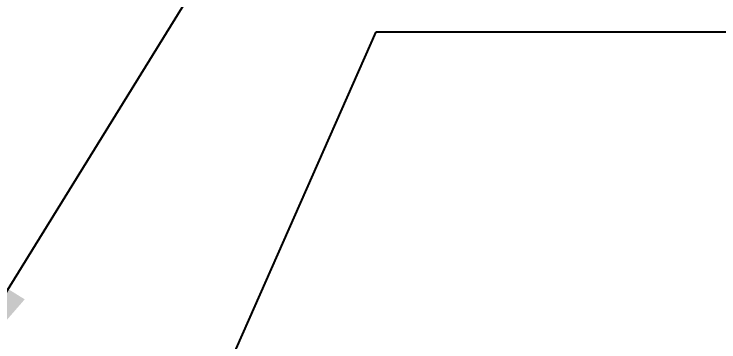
# Model space of a CAD drawing. Extents: x 7948 to 8542, y -4601 to -4181.
# Drawn here: x 8090.21 to 8107.9, y -4449.63 to -4441.41 of the extents above; entities that cross this region are included whole.
import ezdxf

# ---------------------------------------------------------------- set-up
doc = ezdxf.new("R2010")
doc.units = 0
doc.header["$LTSCALE"] = 7
doc.header["$MEASUREMENT"] = 0
doc.layers.get('0').update_dxf_attribs({"color": 2, "linetype": 'CONTINUOUS'})
doc.layers.get('Defpoints').update_dxf_attribs({"linetype": 'CONTINUOUS'})
doc.layers.add('D', color=2, linetype='CONTINUOUS')
doc.styles.add('GHS', font='romans', dxfattribs={"bigfont": 'ghs'})
doc.styles.add('ROMANS', font='romans')
doc.dimstyles.new('A-3', dxfattribs={"dimscale": 0, "dimtxt": 2.8, "dimasz": 2, "dimexe": 0.7, "dimexo": 0.5, "dimgap": 1, "dimtad": 1, "dimdec": 4, "dimdsep": 46, "dimtxsty": 'ROMANS', "dimcen": 0, "dimclrd": 3, "dimclre": 3, "dimclrt": 2, "dimadec": 4, "dimazin": 2, "dimtfac": 1, "dimtdec": 4, "dimtmove": 0, "dimatfit": 0, "dimfxl": 0, "dimarcsym": 0})
doc.dimstyles.get("Standard").update_dxf_attribs({"dimtxt": 0.18, "dimasz": 0.18, "dimexe": 0.18, "dimexo": 0.0625, "dimgap": 0.09, "dimtad": 0, "dimtih": 1, "dimtoh": 1, "dimdec": 4, "dimzin": 0, "dimdsep": 46, "dimtxsty": 'Standard', "dimcen": 0.09, "dimadec": 0, "dimazin": 0, "dimtfac": 1, "dimtdec": 4, "dimtofl": 0, "dimtmove": 0, "dimatfit": 3, "dimfxl": 0, "dimtolj": 1, "dimtzin": 0, "dimarcsym": 0})

# ---------------------------------------------------------------- blocks, each defined once
blk = doc.blocks.new('*D7')
at = {"layer": 'D', "ltscale": 0.6}
for p, q in [((8119.263, -4229.228), (8039.305, -4229.228)), ((8041.305, -4232.228), (8041.305, -4454.679)), ((8047.475, -4457.679), (8039.305, -4457.679))]:
    blk.add_line(p, q, dxfattribs=at)
for points in [[(8040.805, -4232.228), (8041.805, -4232.228), (8041.305, -4229.228)], [(8040.805, -4454.679), (8041.805, -4454.679), (8041.305, -4457.679)]]:
    blk.add_solid(points, dxfattribs=at)
at = {"layer": 'Defpoints', "color": 0, "ltscale": 0.6}
for p in [(8120.263, -4229.228), (8041.305, -4457.679), (8048.475, -4457.679)]:
    blk.add_point(p, dxfattribs=at)
at = {"layer": 'D', "ltscale": 0.6, "insert": (8038.555, -4346.714), "char_height": 3.5, "attachment_point": 5, "rotation": 90, "style": 'GHS'}
blk.add_mtext('\\A1;L1', dxfattribs=at)
blk = doc.blocks.new('*D4')
at = {"layer": 'D', "ltscale": 0.6}
for p, q in [((8192.654, -4314.157), (8136.167, -4314.157)), ((8138.167, -4454.679), (8138.167, -4317.157)), ((8102.475, -4457.679), (8140.167, -4457.679))]:
    blk.add_line(p, q, dxfattribs=at)
for points in [[(8137.667, -4317.157), (8138.667, -4317.157), (8138.167, -4314.157)], [(8137.667, -4454.679), (8138.667, -4454.679), (8138.167, -4457.679)]]:
    blk.add_solid(points, dxfattribs=at)
at = {"layer": 'Defpoints', "color": 0, "ltscale": 0.6}
for p in [(8138.167, -4314.157), (8193.654, -4314.157), (8101.475, -4457.679)]:
    blk.add_point(p, dxfattribs=at)
at = {"layer": 'D', "ltscale": 0.6, "insert": (8135.417, -4385.918), "char_height": 3.5, "attachment_point": 5, "rotation": 90, "style": 'GHS'}
blk.add_mtext('\\A1;L2', dxfattribs=at)

msp = doc.modelspace()

# ---------------------------------------------------------------- linework, layer by layer
msp.add_line((8099.30084, -4441.85357), (8122.48213, -4441.85357))

# ---------------------------------------------------------------- dimensions: what is measured, and where the dimension line sits
at = {"layer": 'D', "ltscale": 0.6}
for base, p1, p2, text, picture, middle in [((8041.30488, -4457.67931), (8120.26257, -4229.22816), (8048.47522, -4457.67931), 'L1', '*D7', (8041.30488, -4346.71437)), ((8138.16743, -4314.15702), (8101.47522, -4457.67931), (8193.65381, -4314.15702), 'L2', '*D4', (8138.16743, -4385.91816))]:
    dim = msp.add_linear_dim(base=base, p1=p1, p2=p2, angle=90, text=text, dimstyle='Standard', override={"dimtxt": 3.5, "dimasz": 3, "dimexe": 2, "dimexo": 1, "dimgap": 1, "dimtad": 1, "dimtih": 0, "dimtoh": 0, "dimzin": 8, "dimtxsty": 'GHS', "dimcen": 2, "dimclrd": 256, "dimclre": 256, "dimclrt": 256, "dimadec": 4, "dimazin": 2, "dimtp": 0.1, "dimtm": 1e-09, "dimtofl": 1, "dimatfit": 0, "dimlwd": 65535, "dimlwe": 65535}, dxfattribs=at)
    dim.commit()
    dim.dimension.update_dxf_attribs({"geometry": picture, "text_midpoint": middle, "dimtype": 128})

# ---------------------------------------------------------------- leaders
for points in [[(8088.47818, -4450.85224), (8099.36803, -4433.2478)], [(8091.62799, -4459.17931), (8099.30084, -4441.85357)]]:
    msp.add_leader(points, dimstyle='A-3', override={"dimscale": 1, "dimasz": 3, "dimtad": 0, "dimclrd": 256, "dimarcsym": 1})

doc.saveas('drawing.dxf')
